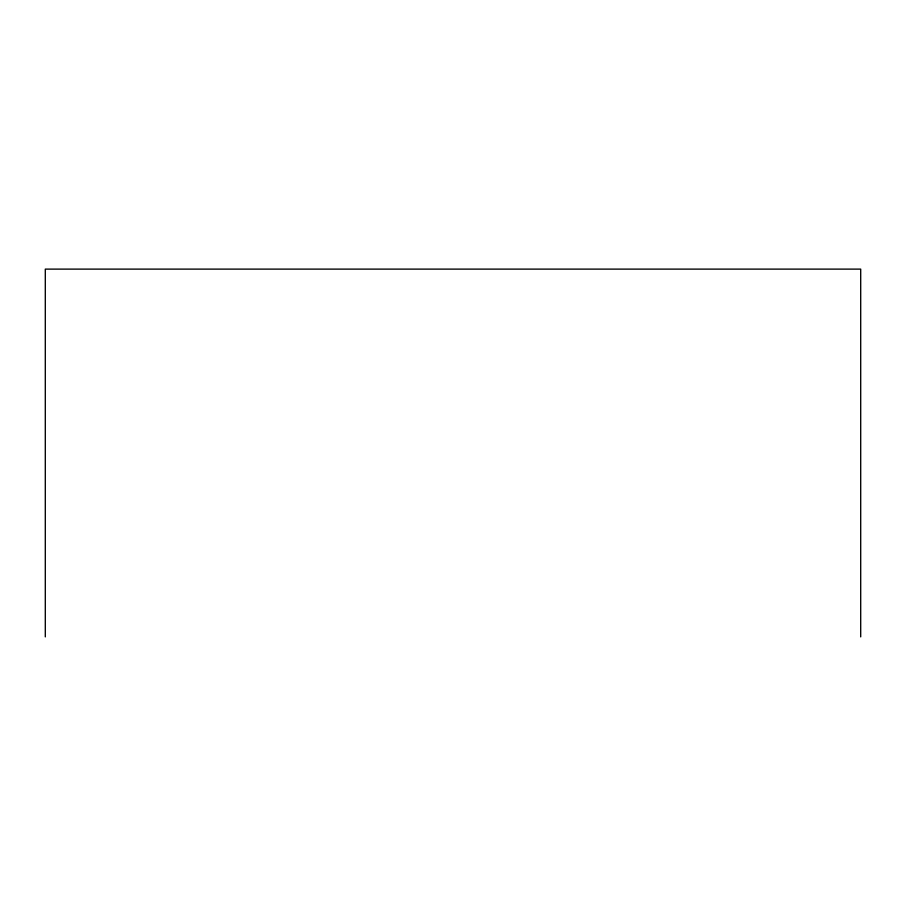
<?xml version="1.0" encoding="UTF-8"?>
<svg xmlns="http://www.w3.org/2000/svg" width="906" height="906" viewBox="0 0 906 906"><rect width="100%" height="100%" fill="white"/><g stroke="black" fill="none" stroke-linecap="round" stroke-linejoin="round"><path stroke-width="1.36" d="M860.7 636.884L860.7 269.116L45.3 269.116L45.3 636.884"/></g></svg>
